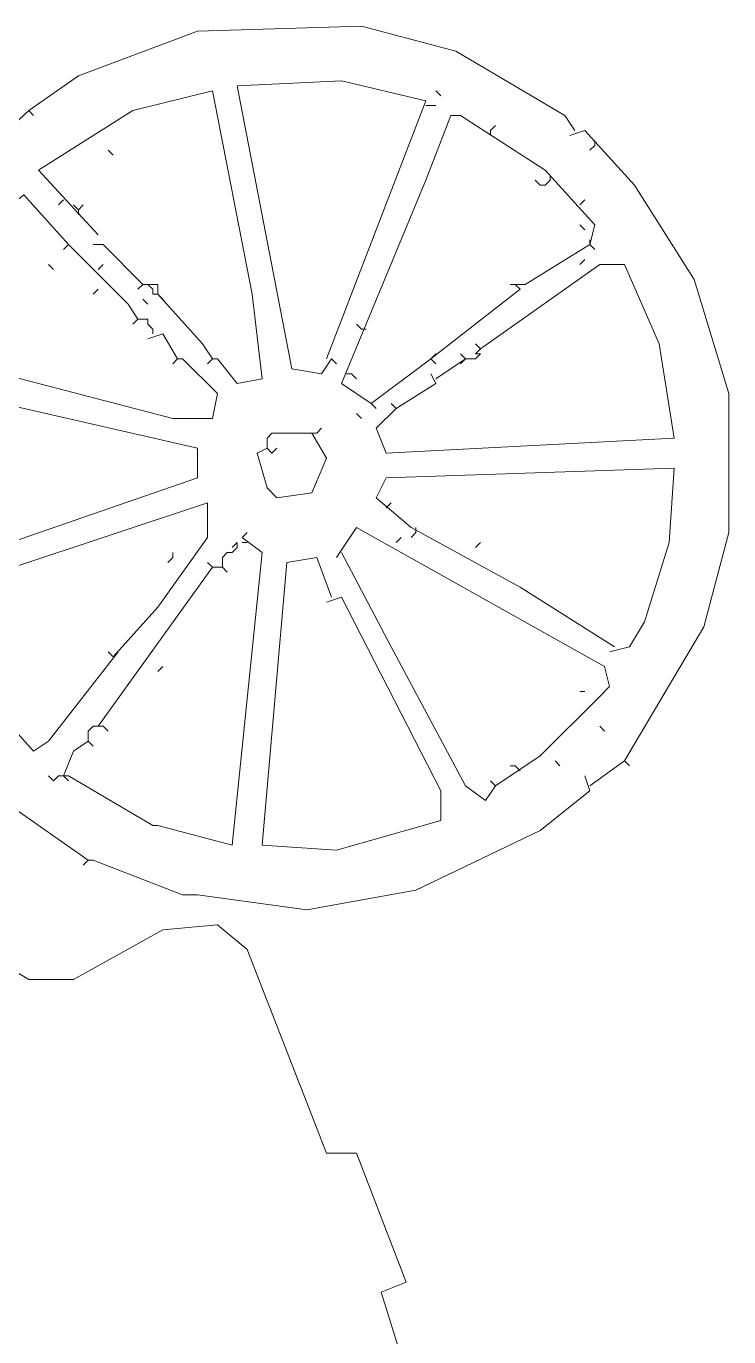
# Model space of a CAD drawing. Header units: millimetres. Extents: x -91 to 120, y -182 to 176.
# Drawn here: x 40.1 to 89.4, y -83.7 to 8.4 of the extents above; entities that cross this region are included whole.
import ezdxf

# ---------------------------------------------------------------- set-up
doc = ezdxf.new("R2010")
doc.units = ezdxf.units.MM
doc.header["$MEASUREMENT"] = 0
doc.layers.add('Katman 1', color=7, linetype='Continuous')

msp = doc.modelspace()

# ---------------------------------------------------------------- linework, layer by layer
at = {"layer": 'Katman 1', "lineweight": 9}
for points, knots in [([(78.6311, 1.091), (78.6311, 1.091), (77.9335, 2.1375), (77.9335, 2.1375), (77.9335, 2.1375), (77.9335, 2.1375), (70.259, 6.6724), (70.259, 6.6724), (70.259, 6.6724), (70.259, 6.6724), (63.6311, 8.4166), (63.6311, 8.4166), (63.6311, 8.4166), (63.6311, 8.4166), (52.1195, 8.0677), (52.1195, 8.0677), (52.1195, 8.0677), (52.1195, 8.0677), (43.7474, 4.9282), (43.7474, 4.9282), (43.7474, 4.9282), (43.7474, 4.9282), (40.259, 2.4863), (40.259, 2.4863)], [0, 0, 0, 0, 0.1428571, 0.1428571, 0.1428571, 0.1428571, 0.2857143, 0.2857143, 0.2857143, 0.2857143, 0.4285714, 0.4285714, 0.4285714, 0.4285714, 0.5714286, 0.5714286, 0.5714286, 0.5714286, 0.7142857, 0.7142857, 0.7142857, 0.7142857, 1, 1, 1, 1]), ([(53.166, -14.9555), (53.166, -14.9555), (53.5149, -14.9555), (53.5149, -14.9555), (53.5149, -14.9555), (53.5149, -14.9555), (54.9102, -16.6997), (54.9102, -16.6997), (54.9102, -16.6997), (54.9102, -16.6997), (56.6544, -16.3509), (56.6544, -16.3509), (56.6544, -16.3509), (56.6544, -16.3509), (55.9567, -10.4206), (55.9567, -10.4206), (55.9567, -10.4206), (55.9567, -10.4206), (53.166, 3.8817), (53.166, 3.8817), (53.166, 3.8817), (53.166, 3.8817), (47.5846, 2.4863), (47.5846, 2.4863), (47.5846, 2.4863), (47.5846, 2.4863), (40.9567, -1.6997), (40.9567, -1.6997), (40.9567, -1.6997), (40.9567, -1.6997), (45.1428, -6.2346), (45.1428, -6.2346)], [0, 0, 0, 0, 0.1111111, 0.1111111, 0.1111111, 0.1111111, 0.2222222, 0.2222222, 0.2222222, 0.2222222, 0.3333333, 0.3333333, 0.3333333, 0.3333333, 0.4444444, 0.4444444, 0.4444444, 0.4444444, 0.5555556, 0.5555556, 0.5555556, 0.5555556, 0.6666667, 0.6666667, 0.6666667, 0.6666667, 0.7777778, 0.7777778, 0.7777778, 0.7777778, 1, 1, 1, 1]), ([(61.1893, -14.9555), (61.1893, -14.9555), (68.166, 3.184), (68.166, 3.184), (68.166, 3.184), (68.166, 3.184), (62.2358, 4.5794), (62.2358, 4.5794), (62.2358, 4.5794), (62.2358, 4.5794), (54.9102, 4.2305), (54.9102, 4.2305), (54.9102, 4.2305), (54.9102, 4.2305), (58.7474, -15.6532), (58.7474, -15.6532), (58.7474, -15.6532), (58.7474, -15.6532), (60.8404, -16.002), (60.8404, -16.002), (60.8404, -16.002), (60.8404, -16.002), (61.5381, -14.9555), (61.5381, -14.9555), (61.5381, -14.9555), (61.5381, -14.9555), (61.8869, -15.3044), (61.8869, -15.3044)], [0, 0, 0, 0, 0.125, 0.125, 0.125, 0.125, 0.25, 0.25, 0.25, 0.25, 0.375, 0.375, 0.375, 0.375, 0.5, 0.5, 0.5, 0.5, 0.625, 0.625, 0.625, 0.625, 0.75, 0.75, 0.75, 0.75, 1, 1, 1, 1]), ([(37.4684, -45.3044), (37.4684, -45.3044), (31.887, -37.9788), (31.887, -37.9788), (31.887, -37.9788), (31.887, -37.9788), (28.7474, -31.002), (28.7474, -31.002), (28.7474, -31.002), (28.7474, -31.002), (27.7009, -26.816), (27.7009, -26.816), (27.7009, -26.816), (27.7009, -26.816), (28.0498, -16.002), (28.0498, -16.002), (28.0498, -16.002), (28.0498, -16.002), (31.1893, -7.6299), (31.1893, -7.6299), (31.1893, -7.6299), (31.1893, -7.6299), (35.7242, -1.6997), (35.7242, -1.6997), (35.7242, -1.6997), (35.7242, -1.6997), (40.259, 2.4863), (40.259, 2.4863), (40.259, 2.4863), (40.259, 2.4863), (40.6079, 2.1375), (40.6079, 2.1375)], [0, 0, 0, 0, 0.1111111, 0.1111111, 0.1111111, 0.1111111, 0.2222222, 0.2222222, 0.2222222, 0.2222222, 0.3333333, 0.3333333, 0.3333333, 0.3333333, 0.4444444, 0.4444444, 0.4444444, 0.4444444, 0.5555556, 0.5555556, 0.5555556, 0.5555556, 0.6666667, 0.6666667, 0.6666667, 0.6666667, 0.7777778, 0.7777778, 0.7777778, 0.7777778, 1, 1, 1, 1]), ([(64.3288, -18.0951), (64.3288, -18.0951), (62.2358, -16.6997), (62.2358, -16.6997), (62.2358, -16.6997), (62.2358, -16.6997), (68.166, -2.3974), (68.166, -2.3974), (68.166, -2.3974), (68.166, -2.3974), (69.9102, 2.1375), (69.9102, 2.1375), (69.9102, 2.1375), (69.9102, 2.1375), (70.6079, 2.1375), (70.6079, 2.1375), (70.6079, 2.1375), (70.6079, 2.1375), (76.5381, -1.6997), (76.5381, -1.6997), (76.5381, -1.6997), (76.5381, -1.6997), (80.0265, -5.5369), (80.0265, -5.5369), (80.0265, -5.5369), (80.0265, -5.5369), (79.6776, -6.9323), (79.6776, -6.9323), (79.6776, -6.9323), (79.6776, -6.9323), (75.1428, -9.723), (75.1428, -9.723), (75.1428, -9.723), (75.1428, -9.723), (74.0963, -9.723), (74.0963, -9.723)], [0, 0, 0, 0, 0.1, 0.1, 0.1, 0.1, 0.2, 0.2, 0.2, 0.2, 0.3, 0.3, 0.3, 0.3, 0.4, 0.4, 0.4, 0.4, 0.5, 0.5, 0.5, 0.5, 0.6, 0.6, 0.6, 0.6, 0.7, 0.7, 0.7, 0.7, 0.8, 0.8, 0.8, 0.8, 1, 1, 1, 1]), ([(82.1195, -43.2113), (82.1195, -43.2113), (87.7009, -33.7927), (87.7009, -33.7927), (87.7009, -33.7927), (87.7009, -33.7927), (89.4451, -27.1648), (89.4451, -27.1648), (89.4451, -27.1648), (89.4451, -27.1648), (89.4451, -17.3974), (89.4451, -17.3974), (89.4451, -17.3974), (89.4451, -17.3974), (87.0032, -9.3741), (87.0032, -9.3741), (87.0032, -9.3741), (87.0032, -9.3741), (82.8172, -2.7462), (82.8172, -2.7462), (82.8172, -2.7462), (82.8172, -2.7462), (79.3288, 1.091), (79.3288, 1.091), (79.3288, 1.091), (79.3288, 1.091), (78.2823, 0.7421), (78.2823, 0.7421)], [0, 0, 0, 0, 0.125, 0.125, 0.125, 0.125, 0.25, 0.25, 0.25, 0.25, 0.375, 0.375, 0.375, 0.375, 0.5, 0.5, 0.5, 0.5, 0.625, 0.625, 0.625, 0.625, 0.75, 0.75, 0.75, 0.75, 1, 1, 1, 1]), ([(76.887, -2.3974), (76.887, -2.3974), (76.5381, -2.7462), (76.5381, -2.7462), (76.5381, -2.7462), (76.5381, -2.7462), (76.1893, -2.7462), (76.1893, -2.7462), (76.1893, -2.7462), (76.1893, -2.7462), (75.8404, -2.3974), (75.8404, -2.3974)], [0, 0, 0, 0, 0.25, 0.25, 0.25, 0.25, 0.5, 0.5, 0.5, 0.5, 1, 1, 1, 1]), ([(50.7242, -14.9555), (50.7242, -14.9555), (51.073, -14.9555), (51.073, -14.9555), (51.073, -14.9555), (51.073, -14.9555), (53.5149, -17.3974), (53.5149, -17.3974), (53.5149, -17.3974), (53.5149, -17.3974), (53.166, -19.1416), (53.166, -19.1416), (53.166, -19.1416), (53.166, -19.1416), (50.3753, -19.1416), (50.3753, -19.1416), (50.3753, -19.1416), (50.3753, -19.1416), (32.9335, -14.6067), (32.9335, -14.6067), (32.9335, -14.6067), (32.9335, -14.6067), (34.3288, -10.4206), (34.3288, -10.4206), (34.3288, -10.4206), (34.3288, -10.4206), (38.166, -4.8392), (38.166, -4.8392), (38.166, -4.8392), (38.166, -4.8392), (39.9102, -3.4439), (39.9102, -3.4439), (39.9102, -3.4439), (39.9102, -3.4439), (43.0497, -6.9323), (43.0497, -6.9323), (43.0497, -6.9323), (43.0497, -6.9323), (42.7009, -7.2811), (42.7009, -7.2811)], [0, 0, 0, 0, 0.0909091, 0.0909091, 0.0909091, 0.0909091, 0.1818182, 0.1818182, 0.1818182, 0.1818182, 0.2727273, 0.2727273, 0.2727273, 0.2727273, 0.3636364, 0.3636364, 0.3636364, 0.3636364, 0.4545455, 0.4545455, 0.4545455, 0.4545455, 0.5454545, 0.5454545, 0.5454545, 0.5454545, 0.6363636, 0.6363636, 0.6363636, 0.6363636, 0.7272727, 0.7272727, 0.7272727, 0.7272727, 0.8181818, 0.8181818, 0.8181818, 0.8181818, 1, 1, 1, 1]), ([(47.9335, -12.1648), (47.9335, -12.1648), (47.2358, -11.1183), (47.2358, -11.1183), (47.2358, -11.1183), (47.2358, -11.1183), (43.0497, -6.9323), (43.0497, -6.9323)], [0, 0, 0, 0, 0.3333333, 0.3333333, 0.3333333, 0.3333333, 1, 1, 1, 1]), ([(53.166, -14.9555), (53.166, -14.9555), (52.4683, -13.909), (52.4683, -13.909), (52.4683, -13.909), (52.4683, -13.909), (49.3288, -10.4206), (49.3288, -10.4206), (49.3288, -10.4206), (49.3288, -10.4206), (49.3288, -9.723), (49.3288, -9.723), (49.3288, -9.723), (49.3288, -9.723), (48.2823, -9.723), (48.2823, -9.723), (48.2823, -9.723), (48.2823, -9.723), (45.4916, -6.9323), (45.4916, -6.9323), (45.4916, -6.9323), (45.4916, -6.9323), (44.7939, -6.9323), (44.7939, -6.9323)], [0, 0, 0, 0, 0.1428571, 0.1428571, 0.1428571, 0.1428571, 0.2857143, 0.2857143, 0.2857143, 0.2857143, 0.4285714, 0.4285714, 0.4285714, 0.4285714, 0.5714286, 0.5714286, 0.5714286, 0.5714286, 0.7142857, 0.7142857, 0.7142857, 0.7142857, 1, 1, 1, 1]), ([(66.073, -18.4439), (66.073, -18.4439), (64.6777, -19.8392), (64.6777, -19.8392), (64.6777, -19.8392), (64.6777, -19.8392), (65.3753, -21.5834), (65.3753, -21.5834), (65.3753, -21.5834), (65.3753, -21.5834), (85.6079, -20.5369), (85.6079, -20.5369), (85.6079, -20.5369), (85.6079, -20.5369), (84.5614, -13.909), (84.5614, -13.909), (84.5614, -13.909), (84.5614, -13.909), (82.1195, -8.3276), (82.1195, -8.3276), (82.1195, -8.3276), (82.1195, -8.3276), (80.3753, -8.3276), (80.3753, -8.3276), (80.3753, -8.3276), (80.3753, -8.3276), (72.0032, -14.2578), (72.0032, -14.2578), (72.0032, -14.2578), (72.0032, -14.2578), (71.6544, -13.909), (71.6544, -13.909)], [0, 0, 0, 0, 0.1111111, 0.1111111, 0.1111111, 0.1111111, 0.2222222, 0.2222222, 0.2222222, 0.2222222, 0.3333333, 0.3333333, 0.3333333, 0.3333333, 0.4444444, 0.4444444, 0.4444444, 0.4444444, 0.5555556, 0.5555556, 0.5555556, 0.5555556, 0.6666667, 0.6666667, 0.6666667, 0.6666667, 0.7777778, 0.7777778, 0.7777778, 0.7777778, 1, 1, 1, 1]), ([(48.98, -10.0718), (48.98, -10.0718), (48.6311, -9.723), (48.6311, -9.723), (48.6311, -9.723), (48.6311, -9.723), (48.2823, -9.723), (48.2823, -9.723)], [0, 0, 0, 0, 0.3333333, 0.3333333, 0.3333333, 0.3333333, 1, 1, 1, 1]), ([(49.3288, -10.4206), (49.3288, -10.4206), (48.98, -10.4206), (48.98, -10.4206), (48.98, -10.4206), (48.98, -10.4206), (48.98, -10.0718), (48.98, -10.0718)], [0, 0, 0, 0, 0.3333333, 0.3333333, 0.3333333, 0.3333333, 1, 1, 1, 1]), ([(68.5149, -14.9555), (68.5149, -14.9555), (74.7939, -10.0718), (74.7939, -10.0718), (74.7939, -10.0718), (74.7939, -10.0718), (74.4451, -9.723), (74.4451, -9.723)], [0, 0, 0, 0, 0.3333333, 0.3333333, 0.3333333, 0.3333333, 1, 1, 1, 1]), ([(48.98, -13.2113), (48.98, -13.2113), (48.98, -12.8625), (48.98, -12.8625), (48.98, -12.8625), (48.98, -12.8625), (48.6311, -12.5137), (48.6311, -12.5137), (48.6311, -12.5137), (48.6311, -12.5137), (48.6311, -12.1648), (48.6311, -12.1648), (48.6311, -12.1648), (48.6311, -12.1648), (47.9335, -12.1648), (47.9335, -12.1648), (47.9335, -12.1648), (47.9335, -12.1648), (47.5846, -12.5137), (47.5846, -12.5137)], [0, 0, 0, 0, 0.1666667, 0.1666667, 0.1666667, 0.1666667, 0.3333333, 0.3333333, 0.3333333, 0.3333333, 0.5, 0.5, 0.5, 0.5, 0.6666667, 0.6666667, 0.6666667, 0.6666667, 1, 1, 1, 1]), ([(50.7242, -14.9555), (50.7242, -14.9555), (49.6777, -13.2113), (49.6777, -13.2113), (49.6777, -13.2113), (49.6777, -13.2113), (48.6311, -13.5602), (48.6311, -13.5602)], [0, 0, 0, 0, 0.3333333, 0.3333333, 0.3333333, 0.3333333, 1, 1, 1, 1]), ([(68.8637, -16.3509), (68.8637, -16.3509), (70.9567, -14.9555), (70.9567, -14.9555), (70.9567, -14.9555), (70.9567, -14.9555), (70.6079, -14.6067), (70.6079, -14.6067)], [0, 0, 0, 0, 0.3333333, 0.3333333, 0.3333333, 0.3333333, 1, 1, 1, 1]), ([(70.9567, -14.9555), (70.9567, -14.9555), (71.6544, -14.9555), (71.6544, -14.9555), (71.6544, -14.9555), (71.6544, -14.9555), (72.0032, -14.6067), (72.0032, -14.6067), (72.0032, -14.6067), (72.0032, -14.6067), (71.6544, -14.6067), (71.6544, -14.6067), (71.6544, -14.6067), (71.6544, -14.6067), (72.0032, -14.2578), (72.0032, -14.2578)], [0, 0, 0, 0, 0.2, 0.2, 0.2, 0.2, 0.4, 0.4, 0.4, 0.4, 0.6, 0.6, 0.6, 0.6, 1, 1, 1, 1]), ([(64.3288, -18.0951), (64.3288, -18.0951), (68.5149, -14.9555), (68.5149, -14.9555), (68.5149, -14.9555), (68.5149, -14.9555), (68.8637, -15.3044), (68.8637, -15.3044)], [0, 0, 0, 0, 0.3333333, 0.3333333, 0.3333333, 0.3333333, 1, 1, 1, 1]), ([(62.5846, -16.002), (62.5846, -16.002), (62.9335, -16.002), (62.9335, -16.002), (62.9335, -16.002), (62.9335, -16.002), (63.2823, -16.3509), (63.2823, -16.3509)], [0, 0, 0, 0, 0.3333333, 0.3333333, 0.3333333, 0.3333333, 1, 1, 1, 1]), ([(66.073, -18.4439), (66.073, -18.4439), (68.8637, -16.6997), (68.8637, -16.6997), (68.8637, -16.6997), (68.8637, -16.6997), (68.5149, -16.002), (68.5149, -16.002)], [0, 0, 0, 0, 0.3333333, 0.3333333, 0.3333333, 0.3333333, 1, 1, 1, 1]), ([(32.9335, -29.9555), (32.9335, -29.9555), (52.1195, -23.3276), (52.1195, -23.3276), (52.1195, -23.3276), (52.1195, -23.3276), (52.1195, -21.2346), (52.1195, -21.2346), (52.1195, -21.2346), (52.1195, -21.2346), (32.2358, -16.6997), (32.2358, -16.6997), (32.2358, -16.6997), (32.2358, -16.6997), (31.5381, -19.4904), (31.5381, -19.4904), (31.5381, -19.4904), (31.5381, -19.4904), (31.887, -27.5137), (31.887, -27.5137), (31.887, -27.5137), (31.887, -27.5137), (32.9335, -29.9555), (32.9335, -29.9555)], [0, 0, 0, 0, 0.1428571, 0.1428571, 0.1428571, 0.1428571, 0.2857143, 0.2857143, 0.2857143, 0.2857143, 0.4285714, 0.4285714, 0.4285714, 0.4285714, 0.5714286, 0.5714286, 0.5714286, 0.5714286, 0.7142857, 0.7142857, 0.7142857, 0.7142857, 1, 1, 1, 1]), ([(57.0032, -21.2346), (57.0032, -21.2346), (56.3056, -21.5834), (56.3056, -21.5834), (56.3056, -21.5834), (56.3056, -21.5834), (57.0032, -24.0253), (57.0032, -24.0253), (57.0032, -24.0253), (57.0032, -24.0253), (57.7009, -24.723), (57.7009, -24.723), (57.7009, -24.723), (57.7009, -24.723), (60.1428, -24.3741), (60.1428, -24.3741), (60.1428, -24.3741), (60.1428, -24.3741), (61.1893, -21.9323), (61.1893, -21.9323), (61.1893, -21.9323), (61.1893, -21.9323), (60.1428, -20.1881), (60.1428, -20.1881)], [0, 0, 0, 0, 0.1428571, 0.1428571, 0.1428571, 0.1428571, 0.2857143, 0.2857143, 0.2857143, 0.2857143, 0.4285714, 0.4285714, 0.4285714, 0.4285714, 0.5714286, 0.5714286, 0.5714286, 0.5714286, 0.7142857, 0.7142857, 0.7142857, 0.7142857, 1, 1, 1, 1]), ([(57.0032, -21.2346), (57.0032, -21.2346), (57.0032, -20.5369), (57.0032, -20.5369), (57.0032, -20.5369), (57.0032, -20.5369), (57.3521, -20.1881), (57.3521, -20.1881), (57.3521, -20.1881), (57.3521, -20.1881), (60.4916, -20.1881), (60.4916, -20.1881), (60.4916, -20.1881), (60.4916, -20.1881), (60.8404, -19.8392), (60.8404, -19.8392)], [0, 0, 0, 0, 0.2, 0.2, 0.2, 0.2, 0.4, 0.4, 0.4, 0.4, 0.6, 0.6, 0.6, 0.6, 1, 1, 1, 1]), ([(57.0032, -21.2346), (57.0032, -21.2346), (57.3521, -21.5834), (57.3521, -21.5834), (57.3521, -21.5834), (57.3521, -21.5834), (57.7009, -21.2346), (57.7009, -21.2346)], [0, 0, 0, 0, 0.3333333, 0.3333333, 0.3333333, 0.3333333, 1, 1, 1, 1]), ([(81.4218, -35.1881), (81.4218, -35.1881), (74.7939, -31.002), (74.7939, -31.002), (74.7939, -31.002), (74.7939, -31.002), (67.1195, -26.816), (67.1195, -26.816), (67.1195, -26.816), (67.1195, -26.816), (64.6777, -24.723), (64.6777, -24.723), (64.6777, -24.723), (64.6777, -24.723), (65.3753, -23.3276), (65.3753, -23.3276), (65.3753, -23.3276), (65.3753, -23.3276), (85.6079, -22.6299), (85.6079, -22.6299), (85.6079, -22.6299), (85.6079, -22.6299), (85.259, -27.8625), (85.259, -27.8625), (85.259, -27.8625), (85.259, -27.8625), (83.5149, -33.4439), (83.5149, -33.4439), (83.5149, -33.4439), (83.5149, -33.4439), (82.4684, -35.1881), (82.4684, -35.1881), (82.4684, -35.1881), (82.4684, -35.1881), (81.073, -35.5369), (81.073, -35.5369)], [0, 0, 0, 0, 0.1, 0.1, 0.1, 0.1, 0.2, 0.2, 0.2, 0.2, 0.3, 0.3, 0.3, 0.3, 0.4, 0.4, 0.4, 0.4, 0.5, 0.5, 0.5, 0.5, 0.6, 0.6, 0.6, 0.6, 0.7, 0.7, 0.7, 0.7, 0.8, 0.8, 0.8, 0.8, 1, 1, 1, 1]), ([(46.1893, -35.8858), (46.1893, -35.8858), (49.3288, -32.3974), (49.3288, -32.3974), (49.3288, -32.3974), (49.3288, -32.3974), (52.8172, -27.5137), (52.8172, -27.5137), (52.8172, -27.5137), (52.8172, -27.5137), (52.8172, -25.0718), (52.8172, -25.0718), (52.8172, -25.0718), (52.8172, -25.0718), (39.2125, -29.6067), (39.2125, -29.6067), (39.2125, -29.6067), (39.2125, -29.6067), (33.2823, -32.0485), (33.2823, -32.0485), (33.2823, -32.0485), (33.2823, -32.0485), (37.4684, -39.0253), (37.4684, -39.0253), (37.4684, -39.0253), (37.4684, -39.0253), (40.6079, -42.5137), (40.6079, -42.5137), (40.6079, -42.5137), (40.6079, -42.5137), (41.6544, -41.816), (41.6544, -41.816), (41.6544, -41.816), (41.6544, -41.816), (46.5381, -35.5369), (46.5381, -35.5369)], [0, 0, 0, 0, 0.1, 0.1, 0.1, 0.1, 0.2, 0.2, 0.2, 0.2, 0.3, 0.3, 0.3, 0.3, 0.4, 0.4, 0.4, 0.4, 0.5, 0.5, 0.5, 0.5, 0.6, 0.6, 0.6, 0.6, 0.7, 0.7, 0.7, 0.7, 0.8, 0.8, 0.8, 0.8, 1, 1, 1, 1]), ([(42.7009, -44.2579), (42.7009, -44.2579), (43.0497, -44.2579), (43.0497, -44.2579), (43.0497, -44.2579), (43.0497, -44.2579), (48.98, -47.7462), (48.98, -47.7462), (48.98, -47.7462), (48.98, -47.7462), (49.3288, -47.7462), (49.3288, -47.7462), (49.3288, -47.7462), (49.3288, -47.7462), (54.5614, -49.1416), (54.5614, -49.1416), (54.5614, -49.1416), (54.5614, -49.1416), (56.6544, -28.5602), (56.6544, -28.5602), (56.6544, -28.5602), (56.6544, -28.5602), (55.2591, -27.5137), (55.2591, -27.5137), (55.2591, -27.5137), (55.2591, -27.5137), (55.6079, -27.1648), (55.6079, -27.1648)], [0, 0, 0, 0, 0.125, 0.125, 0.125, 0.125, 0.25, 0.25, 0.25, 0.25, 0.375, 0.375, 0.375, 0.375, 0.5, 0.5, 0.5, 0.5, 0.625, 0.625, 0.625, 0.625, 0.75, 0.75, 0.75, 0.75, 1, 1, 1, 1]), ([(73.0498, -44.9555), (73.0498, -44.9555), (76.1893, -42.8625), (76.1893, -42.8625), (76.1893, -42.8625), (76.1893, -42.8625), (80.3753, -38.6765), (80.3753, -38.6765), (80.3753, -38.6765), (80.3753, -38.6765), (81.073, -37.9788), (81.073, -37.9788), (81.073, -37.9788), (81.073, -37.9788), (80.7242, -36.5834), (80.7242, -36.5834), (80.7242, -36.5834), (80.7242, -36.5834), (63.2823, -26.816), (63.2823, -26.816), (63.2823, -26.816), (63.2823, -26.816), (61.8869, -28.909), (61.8869, -28.909)], [0, 0, 0, 0, 0.1428571, 0.1428571, 0.1428571, 0.1428571, 0.2857143, 0.2857143, 0.2857143, 0.2857143, 0.4285714, 0.4285714, 0.4285714, 0.4285714, 0.5714286, 0.5714286, 0.5714286, 0.5714286, 0.7142857, 0.7142857, 0.7142857, 0.7142857, 1, 1, 1, 1]), ([(53.8637, -29.6067), (53.8637, -29.6067), (53.8637, -28.909), (53.8637, -28.909), (53.8637, -28.909), (53.8637, -28.909), (54.2125, -28.5602), (54.2125, -28.5602), (54.2125, -28.5602), (54.2125, -28.5602), (54.5614, -28.5602), (54.5614, -28.5602), (54.5614, -28.5602), (54.5614, -28.5602), (54.9102, -28.2113), (54.9102, -28.2113), (54.9102, -28.2113), (54.9102, -28.2113), (54.9102, -27.8625), (54.9102, -27.8625), (54.9102, -27.8625), (54.9102, -27.8625), (54.5614, -28.2113), (54.5614, -28.2113)], [0, 0, 0, 0, 0.1428571, 0.1428571, 0.1428571, 0.1428571, 0.2857143, 0.2857143, 0.2857143, 0.2857143, 0.4285714, 0.4285714, 0.4285714, 0.4285714, 0.5714286, 0.5714286, 0.5714286, 0.5714286, 0.7142857, 0.7142857, 0.7142857, 0.7142857, 1, 1, 1, 1]), ([(45.1428, -40.7695), (45.1428, -40.7695), (53.166, -29.6067), (53.166, -29.6067), (53.166, -29.6067), (53.166, -29.6067), (52.8172, -29.2578), (52.8172, -29.2578)], [0, 0, 0, 0, 0.3333333, 0.3333333, 0.3333333, 0.3333333, 1, 1, 1, 1]), ([(50.0265, -29.2578), (50.0265, -29.2578), (50.3753, -28.909), (50.3753, -28.909), (50.3753, -28.909), (50.3753, -28.909), (50.3753, -28.5602), (50.3753, -28.5602)], [0, 0, 0, 0, 0.3333333, 0.3333333, 0.3333333, 0.3333333, 1, 1, 1, 1]), ([(61.5381, -31.6997), (61.5381, -31.6997), (60.4916, -28.909), (60.4916, -28.909), (60.4916, -28.909), (60.4916, -28.909), (58.3986, -29.2578), (58.3986, -29.2578), (58.3986, -29.2578), (58.3986, -29.2578), (56.6544, -49.1416), (56.6544, -49.1416), (56.6544, -49.1416), (56.6544, -49.1416), (61.8869, -49.4904), (61.8869, -49.4904), (61.8869, -49.4904), (61.8869, -49.4904), (69.2125, -47.3974), (69.2125, -47.3974), (69.2125, -47.3974), (69.2125, -47.3974), (69.2125, -45.3044), (69.2125, -45.3044), (69.2125, -45.3044), (69.2125, -45.3044), (62.2358, -31.6997), (62.2358, -31.6997), (62.2358, -31.6997), (62.2358, -31.6997), (61.1893, -32.0485), (61.1893, -32.0485)], [0, 0, 0, 0, 0.1111111, 0.1111111, 0.1111111, 0.1111111, 0.2222222, 0.2222222, 0.2222222, 0.2222222, 0.3333333, 0.3333333, 0.3333333, 0.3333333, 0.4444444, 0.4444444, 0.4444444, 0.4444444, 0.5555556, 0.5555556, 0.5555556, 0.5555556, 0.6666667, 0.6666667, 0.6666667, 0.6666667, 0.7777778, 0.7777778, 0.7777778, 0.7777778, 1, 1, 1, 1]), ([(73.0498, -44.9555), (73.0498, -44.9555), (72.3521, -46.002), (72.3521, -46.002), (72.3521, -46.002), (72.3521, -46.002), (70.9567, -44.9555), (70.9567, -44.9555), (70.9567, -44.9555), (70.9567, -44.9555), (65.7242, -35.1881), (65.7242, -35.1881), (65.7242, -35.1881), (65.7242, -35.1881), (62.2358, -28.5602), (62.2358, -28.5602)], [0, 0, 0, 0, 0.2, 0.2, 0.2, 0.2, 0.4, 0.4, 0.4, 0.4, 0.6, 0.6, 0.6, 0.6, 1, 1, 1, 1]), ([(53.166, -29.6067), (53.166, -29.6067), (53.8637, -29.6067), (53.8637, -29.6067), (53.8637, -29.6067), (53.8637, -29.6067), (54.2125, -29.9555), (54.2125, -29.9555)], [0, 0, 0, 0, 0.3333333, 0.3333333, 0.3333333, 0.3333333, 1, 1, 1, 1]), ([(44.4451, -41.816), (44.4451, -41.816), (44.4451, -41.1183), (44.4451, -41.1183), (44.4451, -41.1183), (44.4451, -41.1183), (44.7939, -40.7695), (44.7939, -40.7695), (44.7939, -40.7695), (44.7939, -40.7695), (45.4916, -40.7695), (45.4916, -40.7695), (45.4916, -40.7695), (45.4916, -40.7695), (45.8404, -41.1183), (45.8404, -41.1183)], [0, 0, 0, 0, 0.2, 0.2, 0.2, 0.2, 0.4, 0.4, 0.4, 0.4, 0.6, 0.6, 0.6, 0.6, 1, 1, 1, 1]), ([(42.7009, -44.2579), (42.7009, -44.2579), (43.3986, -42.5137), (43.3986, -42.5137), (43.3986, -42.5137), (43.3986, -42.5137), (44.4451, -41.816), (44.4451, -41.816), (44.4451, -41.816), (44.4451, -41.816), (44.7939, -42.1648), (44.7939, -42.1648)], [0, 0, 0, 0, 0.25, 0.25, 0.25, 0.25, 0.5, 0.5, 0.5, 0.5, 1, 1, 1, 1]), ([(79.6776, -44.9555), (79.6776, -44.9555), (82.1195, -43.2113), (82.1195, -43.2113), (82.1195, -43.2113), (82.1195, -43.2113), (82.4684, -43.5602), (82.4684, -43.5602)], [0, 0, 0, 0, 0.3333333, 0.3333333, 0.3333333, 0.3333333, 1, 1, 1, 1]), ([(74.7939, -43.909), (74.7939, -43.909), (74.4451, -43.5602), (74.4451, -43.5602), (74.4451, -43.5602), (74.4451, -43.5602), (74.0963, -43.5602), (74.0963, -43.5602)], [0, 0, 0, 0, 0.3333333, 0.3333333, 0.3333333, 0.3333333, 1, 1, 1, 1]), ([(42.7009, -44.2579), (42.7009, -44.2579), (42.3521, -44.2579), (42.3521, -44.2579), (42.3521, -44.2579), (42.3521, -44.2579), (42.0032, -44.6067), (42.0032, -44.6067), (42.0032, -44.6067), (42.0032, -44.6067), (41.6544, -44.2579), (41.6544, -44.2579)], [0, 0, 0, 0, 0.25, 0.25, 0.25, 0.25, 0.5, 0.5, 0.5, 0.5, 1, 1, 1, 1]), ([(44.4451, -50.1881), (44.4451, -50.1881), (44.7939, -50.1881), (44.7939, -50.1881), (44.7939, -50.1881), (44.7939, -50.1881), (51.073, -52.6299), (51.073, -52.6299), (51.073, -52.6299), (51.073, -52.6299), (52.1195, -52.6299), (52.1195, -52.6299), (52.1195, -52.6299), (52.1195, -52.6299), (59.7939, -53.6765), (59.7939, -53.6765), (59.7939, -53.6765), (59.7939, -53.6765), (67.4683, -52.2811), (67.4683, -52.2811), (67.4683, -52.2811), (67.4683, -52.2811), (76.1893, -48.0951), (76.1893, -48.0951), (76.1893, -48.0951), (76.1893, -48.0951), (79.6776, -45.3044), (79.6776, -45.3044), (79.6776, -45.3044), (79.6776, -45.3044), (79.3288, -44.2579), (79.3288, -44.2579)], [0, 0, 0, 0, 0.1111111, 0.1111111, 0.1111111, 0.1111111, 0.2222222, 0.2222222, 0.2222222, 0.2222222, 0.3333333, 0.3333333, 0.3333333, 0.3333333, 0.4444444, 0.4444444, 0.4444444, 0.4444444, 0.5555556, 0.5555556, 0.5555556, 0.5555556, 0.6666667, 0.6666667, 0.6666667, 0.6666667, 0.7777778, 0.7777778, 0.7777778, 0.7777778, 1, 1, 1, 1]), ([(44.4451, -50.1881), (44.4451, -50.1881), (37.4684, -45.3044), (37.4684, -45.3044), (37.4684, -45.3044), (37.4684, -45.3044), (37.1195, -45.6532), (37.1195, -45.6532)], [0, 0, 0, 0, 0.3333333, 0.3333333, 0.3333333, 0.3333333, 1, 1, 1, 1]), ([(60.1428, -132.5137), (60.1428, -132.5137), (60.4916, -132.5137), (60.4916, -132.5137), (60.4916, -132.5137), (60.4916, -132.5137), (60.4916, -134.2579), (60.4916, -134.2579), (60.4916, -134.2579), (60.4916, -134.2579), (59.0963, -134.9555), (59.0963, -134.9555), (59.0963, -134.9555), (59.0963, -134.9555), (59.7939, -136.3509), (59.7939, -136.3509), (59.7939, -136.3509), (59.7939, -136.3509), (61.8869, -136.002), (61.8869, -136.002), (61.8869, -136.002), (61.8869, -136.002), (61.5381, -138.7927), (61.5381, -138.7927), (61.5381, -138.7927), (61.5381, -138.7927), (59.0963, -139.4904), (59.0963, -139.4904), (59.0963, -139.4904), (59.0963, -139.4904), (55.9567, -132.8625), (55.9567, -132.8625), (55.9567, -132.8625), (55.9567, -132.8625), (55.9567, -131.816), (55.9567, -131.816), (55.9567, -131.816), (55.9567, -131.816), (51.4218, -132.8625), (51.4218, -132.8625), (51.4218, -132.8625), (51.4218, -132.8625), (48.98, -118.909), (48.98, -118.909), (48.98, -118.909), (48.98, -118.909), (44.0962, -101.4672), (44.0962, -101.4672), (44.0962, -101.4672), (44.0962, -101.4672), (38.5149, -87.8625), (38.5149, -87.8625), (38.5149, -87.8625), (38.5149, -87.8625), (31.5381, -73.5602), (31.5381, -73.5602), (31.5381, -73.5602), (31.5381, -73.5602), (30.4916, -72.1648), (30.4916, -72.1648), (30.4916, -72.1648), (30.4916, -72.1648), (24.5614, -62.3974), (24.5614, -62.3974), (24.5614, -62.3974), (24.5614, -62.3974), (28.0498, -61.002), (28.0498, -61.002), (28.0498, -61.002), (28.0498, -61.002), (27.0032, -57.1648), (27.0032, -57.1648), (27.0032, -57.1648), (27.0032, -57.1648), (25.259, -52.2811), (25.259, -52.2811)], [0, 0, 0, 0, 0.05, 0.05, 0.05, 0.05, 0.1, 0.1, 0.1, 0.1, 0.15, 0.15, 0.15, 0.15, 0.2, 0.2, 0.2, 0.2, 0.25, 0.25, 0.25, 0.25, 0.3, 0.3, 0.3, 0.3, 0.35, 0.35, 0.35, 0.35, 0.4, 0.4, 0.4, 0.4, 0.45, 0.45, 0.45, 0.45, 0.5, 0.5, 0.5, 0.5, 0.55, 0.55, 0.55, 0.55, 0.6, 0.6, 0.6, 0.6, 0.65, 0.65, 0.65, 0.65, 0.7, 0.7, 0.7, 0.7, 0.75, 0.75, 0.75, 0.75, 0.8, 0.8, 0.8, 0.8, 0.85, 0.85, 0.85, 0.85, 0.9, 0.9, 0.9, 0.9, 1, 1, 1, 1]), ([(60.1428, -132.5137), (60.1428, -132.5137), (59.7939, -130.0718), (59.7939, -130.0718), (59.7939, -130.0718), (59.7939, -130.0718), (65.3753, -127.6299), (65.3753, -127.6299), (65.3753, -127.6299), (65.3753, -127.6299), (65.7242, -124.1416), (65.7242, -124.1416), (65.7242, -124.1416), (65.7242, -124.1416), (67.8172, -122.0485), (67.8172, -122.0485), (67.8172, -122.0485), (67.8172, -122.0485), (77.2358, -120.6532), (77.2358, -120.6532), (77.2358, -120.6532), (77.2358, -120.6532), (78.98, -119.2579), (78.98, -119.2579), (78.98, -119.2579), (78.98, -119.2579), (78.2823, -114.723), (78.2823, -114.723), (78.2823, -114.723), (78.2823, -114.723), (73.3986, -102.1648), (73.3986, -102.1648), (73.3986, -102.1648), (73.3986, -102.1648), (74.7939, -101.4672), (74.7939, -101.4672), (74.7939, -101.4672), (74.7939, -101.4672), (73.3986, -96.5834), (73.3986, -96.5834), (73.3986, -96.5834), (73.3986, -96.5834), (71.6544, -92.3974), (71.6544, -92.3974), (71.6544, -92.3974), (71.6544, -92.3974), (69.5614, -92.3974), (69.5614, -92.3974), (69.5614, -92.3974), (69.5614, -92.3974), (68.166, -88.5602), (68.166, -88.5602), (68.166, -88.5602), (68.166, -88.5602), (60.8404, -90.6532), (60.8404, -90.6532), (60.8404, -90.6532), (60.8404, -90.6532), (59.7939, -87.1648), (59.7939, -87.1648), (59.7939, -87.1648), (59.7939, -87.1648), (66.4218, -85.0718), (66.4218, -85.0718), (66.4218, -85.0718), (66.4218, -85.0718), (65.0265, -80.5369), (65.0265, -80.5369), (65.0265, -80.5369), (65.0265, -80.5369), (66.7707, -79.8393), (66.7707, -79.8393), (66.7707, -79.8393), (66.7707, -79.8393), (63.2823, -70.7695), (63.2823, -70.7695), (63.2823, -70.7695), (63.2823, -70.7695), (61.1893, -70.7695), (61.1893, -70.7695), (61.1893, -70.7695), (61.1893, -70.7695), (55.6079, -56.4672), (55.6079, -56.4672), (55.6079, -56.4672), (55.6079, -56.4672), (53.5149, -54.723), (53.5149, -54.723), (53.5149, -54.723), (53.5149, -54.723), (49.6777, -55.0718), (49.6777, -55.0718), (49.6777, -55.0718), (49.6777, -55.0718), (43.3986, -58.5602), (43.3986, -58.5602), (43.3986, -58.5602), (43.3986, -58.5602), (40.259, -58.5602), (40.259, -58.5602), (40.259, -58.5602), (40.259, -58.5602), (38.5149, -57.5137), (38.5149, -57.5137), (38.5149, -57.5137), (38.5149, -57.5137), (35.0265, -58.2113), (35.0265, -58.2113), (35.0265, -58.2113), (35.0265, -58.2113), (32.5846, -59.2578), (32.5846, -59.2578), (32.5846, -59.2578), (32.5846, -59.2578), (31.5381, -57.8625), (31.5381, -57.8625), (31.5381, -57.8625), (31.5381, -57.8625), (30.8404, -55.7695), (30.8404, -55.7695), (30.8404, -55.7695), (30.8404, -55.7695), (28.7474, -55.7695), (28.7474, -55.7695), (28.7474, -55.7695), (28.7474, -55.7695), (28.7474, -54.3741), (28.7474, -54.3741), (28.7474, -54.3741), (28.7474, -54.3741), (29.7939, -53.6765), (29.7939, -53.6765), (29.7939, -53.6765), (29.7939, -53.6765), (29.0963, -51.9323), (29.0963, -51.9323), (29.0963, -51.9323), (29.0963, -51.9323), (26.3056, -51.5834), (26.3056, -51.5834)], [0, 0, 0, 0, 0.0277778, 0.0277778, 0.0277778, 0.0277778, 0.0555556, 0.0555556, 0.0555556, 0.0555556, 0.0833333, 0.0833333, 0.0833333, 0.0833333, 0.1111111, 0.1111111, 0.1111111, 0.1111111, 0.1388889, 0.1388889, 0.1388889, 0.1388889, 0.1666667, 0.1666667, 0.1666667, 0.1666667, 0.1944444, 0.1944444, 0.1944444, 0.1944444, 0.2222222, 0.2222222, 0.2222222, 0.2222222, 0.25, 0.25, 0.25, 0.25, 0.2777778, 0.2777778, 0.2777778, 0.2777778, 0.3055556, 0.3055556, 0.3055556, 0.3055556, 0.3333333, 0.3333333, 0.3333333, 0.3333333, 0.3611111, 0.3611111, 0.3611111, 0.3611111, 0.3888889, 0.3888889, 0.3888889, 0.3888889, 0.4166667, 0.4166667, 0.4166667, 0.4166667, 0.4444444, 0.4444444, 0.4444444, 0.4444444, 0.4722222, 0.4722222, 0.4722222, 0.4722222, 0.5, 0.5, 0.5, 0.5, 0.5277778, 0.5277778, 0.5277778, 0.5277778, 0.5555556, 0.5555556, 0.5555556, 0.5555556, 0.5833333, 0.5833333, 0.5833333, 0.5833333, 0.6111111, 0.6111111, 0.6111111, 0.6111111, 0.6388889, 0.6388889, 0.6388889, 0.6388889, 0.6666667, 0.6666667, 0.6666667, 0.6666667, 0.6944444, 0.6944444, 0.6944444, 0.6944444, 0.7222222, 0.7222222, 0.7222222, 0.7222222, 0.75, 0.75, 0.75, 0.75, 0.7777778, 0.7777778, 0.7777778, 0.7777778, 0.8055556, 0.8055556, 0.8055556, 0.8055556, 0.8333333, 0.8333333, 0.8333333, 0.8333333, 0.8611111, 0.8611111, 0.8611111, 0.8611111, 0.8888889, 0.8888889, 0.8888889, 0.8888889, 0.9166667, 0.9166667, 0.9166667, 0.9166667, 0.9444444, 0.9444444, 0.9444444, 0.9444444, 1, 1, 1, 1])]:
    msp.add_open_spline(points, degree=3, knots=knots, dxfattribs=at)
for points in [[(69.2125, 3.5329), (69.2125, 3.5329), (68.8637, 3.8817), (68.8637, 3.8817)], [(68.166, 2.8352), (68.166, 2.8352), (68.8637, 2.8352), (68.8637, 2.8352)], [(72.7009, 1.091), (72.7009, 1.091), (73.0498, 1.4398), (73.0498, 1.4398)], [(72.7009, 1.091), (72.7009, 1.091), (72.7009, 0.7421), (72.7009, 0.7421)], [(80.0265, 0.0445), (80.0265, 0.0445), (79.6776, -0.3044), (79.6776, -0.3044)], [(80.0265, 0.0445), (80.0265, 0.0445), (80.0265, 0.3933), (80.0265, 0.3933)], [(46.1893, -0.6532), (46.1893, -0.6532), (45.8404, -0.3044), (45.8404, -0.3044)], [(76.887, -2.3974), (76.887, -2.3974), (76.887, -2.0485), (76.887, -2.0485)], [(42.7009, -3.7927), (42.7009, -3.7927), (42.3521, -4.1416), (42.3521, -4.1416)], [(43.7474, -4.4904), (43.7474, -4.4904), (43.3986, -4.1416), (43.3986, -4.1416)], [(43.7474, -4.4904), (43.7474, -4.4904), (44.0962, -4.1416), (44.0962, -4.1416)], [(43.7474, -4.4904), (43.7474, -4.4904), (43.7474, -4.8392), (43.7474, -4.8392)], [(78.98, -4.1416), (78.98, -4.1416), (79.3288, -3.7927), (79.3288, -3.7927)], [(79.3288, -5.8857), (79.3288, -5.8857), (78.98, -5.5369), (78.98, -5.5369)], [(79.6776, -6.9323), (79.6776, -6.9323), (79.6776, -6.5834), (79.6776, -6.5834)], [(79.6776, -6.9323), (79.6776, -6.9323), (80.0265, -7.2811), (80.0265, -7.2811)], [(78.98, -8.3276), (78.98, -8.3276), (79.3288, -7.9788), (79.3288, -7.9788)], [(42.0032, -8.6765), (42.0032, -8.6765), (41.6544, -8.3276), (41.6544, -8.3276)], [(45.1428, -8.6765), (45.1428, -8.6765), (45.4916, -8.3276), (45.4916, -8.3276)], [(44.7939, -10.4206), (44.7939, -10.4206), (45.1428, -10.0718), (45.1428, -10.0718)], [(48.2823, -9.723), (48.2823, -9.723), (47.9335, -9.3741), (47.9335, -9.3741)], [(48.2823, -9.723), (48.2823, -9.723), (47.9335, -10.0718), (47.9335, -10.0718)], [(48.6311, -11.1183), (48.6311, -11.1183), (48.2823, -10.7695), (48.2823, -10.7695)], [(49.3288, -10.4206), (49.3288, -10.4206), (49.6777, -10.7695), (49.6777, -10.7695)], [(63.6311, -12.8625), (63.6311, -12.8625), (63.2823, -12.5137), (63.2823, -12.5137)], [(63.6311, -12.8625), (63.6311, -12.8625), (63.98, -12.8625), (63.98, -12.8625)], [(68.5149, -14.9555), (68.5149, -14.9555), (68.8637, -14.6067), (68.8637, -14.6067)], [(50.7242, -14.9555), (50.7242, -14.9555), (50.3753, -15.3044), (50.3753, -15.3044)], [(53.166, -14.9555), (53.166, -14.9555), (52.8172, -15.3044), (52.8172, -15.3044)], [(70.9567, -14.9555), (70.9567, -14.9555), (70.6079, -15.3044), (70.6079, -15.3044)], [(64.3288, -18.0951), (64.3288, -18.0951), (64.6777, -18.4439), (64.6777, -18.4439)], [(66.073, -18.4439), (66.073, -18.4439), (65.7242, -18.0951), (65.7242, -18.0951)], [(63.6311, -19.1416), (63.6311, -19.1416), (63.2823, -18.7927), (63.2823, -18.7927)], [(66.073, -18.4439), (66.073, -18.4439), (65.7242, -18.7927), (65.7242, -18.7927)], [(65.3753, -25.4206), (65.3753, -25.4206), (65.7242, -25.0718), (65.7242, -25.0718)], [(66.073, -27.8625), (66.073, -27.8625), (66.4218, -27.5137), (66.4218, -27.5137)], [(67.4683, -27.1648), (67.4683, -27.1648), (67.1195, -27.5137), (67.1195, -27.5137)], [(67.4683, -27.1648), (67.4683, -27.1648), (67.4683, -26.816), (67.4683, -26.816)], [(55.2591, -27.8625), (55.2591, -27.8625), (55.6079, -27.8625), (55.6079, -27.8625)], [(71.6544, -28.2113), (71.6544, -28.2113), (72.0032, -27.8625), (72.0032, -27.8625)], [(46.1893, -35.8858), (46.1893, -35.8858), (45.8404, -35.5369), (45.8404, -35.5369)], [(49.3288, -36.9323), (49.3288, -36.9323), (49.6777, -36.5834), (49.6777, -36.5834)], [(78.98, -38.3276), (78.98, -38.3276), (79.3288, -38.3276), (79.3288, -38.3276)], [(80.7242, -41.1183), (80.7242, -41.1183), (80.3753, -40.7695), (80.3753, -40.7695)], [(77.5846, -43.5602), (77.5846, -43.5602), (77.2358, -43.2113), (77.2358, -43.2113)], [(42.7009, -44.2579), (42.7009, -44.2579), (43.0497, -44.6067), (43.0497, -44.6067)], [(73.0498, -44.9555), (73.0498, -44.9555), (72.7009, -44.6067), (72.7009, -44.6067)], [(44.4451, -50.1881), (44.4451, -50.1881), (44.0962, -50.5369), (44.0962, -50.5369)]]:
    msp.add_open_spline(points, degree=3, dxfattribs=at)

doc.saveas('drawing.dxf')
